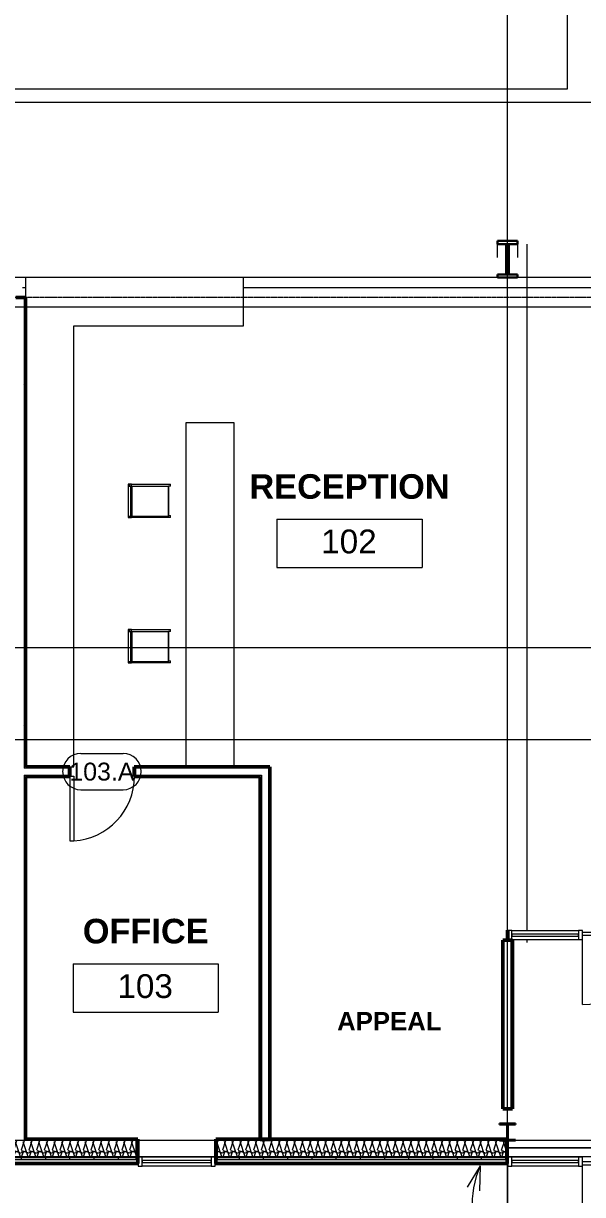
# Model space of a CAD drawing. Header units: inches. Extents: x 23906 to 26716, y -23130 to -20467.
# Drawn here: x 25741 to 26018, y -22814 to -22234 of the extents above; entities that cross this region are included whole.
import ezdxf

# ---------------------------------------------------------------- set-up
doc = ezdxf.new("R2010")
doc.units = ezdxf.units.IN
doc.header["$MEASUREMENT"] = 0
doc.linetypes.add('Grid Line 1_2_', pattern=[0.875, 0.5, -0.125, 0.125, -0.125])
for name, color, linetype, lineweight in [('A-AREA', 32, 'Continuous', 9), ('A-AREA-IDEN', 2, 'Continuous', 9), ('A-DOOR', 31, 'Continuous', 13), ('A-DOOR-IDEN', 31, 'Continuous', 9), ('A-FLOR', 192, 'Continuous', 13), ('A-GLAZ-CURT', 52, 'Continuous', 9), ('A-GLAZ-CWMG', 51, 'Continuous', 9), ('A-WALL', 113, 'Continuous', 13), ('A-WALL-PATT', 111, 'Continuous', 50), ('Conc', 7, 'Continuous', 9), ('G-ANNO-SYMB', 111, 'Continuous', 9), ('G-ANNO-TEXT', 231, 'Continuous', 9), ('I-FURN', 30, 'Continuous', 9), ('I-WALL', 2, 'Continuous', 13), ('L-SITE-WALL', 31, 'Continuous', 13), ('Q-CASE', 31, 'Continuous', 9), ('S-BEAM', 12, 'Continuous', 9), ('S-COLS', 52, 'Continuous', 9), ('S-GRID', 1, 'Continuous', 9)]:
    doc.layers.add(name, color=color, linetype=linetype, lineweight=lineweight)
doc.styles.add('Arial_1', font='arial.ttf', dxfattribs={"height": 8.851796})
doc.styles.add('Arial_2', font='arial.ttf', dxfattribs={"height": 11.802395})
doc.styles.add('Arial_B', font='arialbd.ttf', dxfattribs={"height": 9.132806})
doc.styles.add('Arial_B_1', font='arialbd.ttf', dxfattribs={"height": 12.177074})
pattern_1 = [(0, (0, 0), (30.72, 7.68), [1.267, -21.773, 1.267, -21.773, -122.88]), (0, (0, 0), (30.72, 7.68), [-46.08, 1.267, -44.813, 1.267, -21.773, -53.76]), (0, (0, 0), (30.72, 7.68), [-115.2, 1.267, -14.093, 1.267, -37.133]), (120, (11.52, 3.84), (-22.0110751, 22.7643004), [1.267, -21.773, 1.267, -21.773, -122.88]), (120, (11.52, 3.84), (-22.0110751, 22.7643004), [-46.08, 1.267, -44.813, 1.267, -21.773, -53.76]), (120, (11.52, 3.84), (-22.0110751, 22.7643004), [-115.2, 1.267, -14.093, 1.267, -37.133]), (240, (15.36, 19.2), (-8.7089249, -30.4443004), [1.267, -21.773, 1.267, -21.773, -122.88]), (240, (15.36, 19.2), (-8.7089249, -30.4443004), [-46.08, 1.267, -44.813, 1.267, -21.773, -53.76]), (240, (15.36, 19.2), (-8.7089249, -30.4443004), [-115.2, 1.267, -14.093, 1.267, -37.133])]
pattern_2 = [(161.57, (0.48, 0.48), (-3.839953776, -1.544e-05), [0, -27.322, 3.034, 0]), (18.43, (-0.48, 0.48), (-3.839953776, 1.544e-05), [0, -27.322, 3.034, 0]), (108.43, (0.48, 0.48), (1.919622, -9.60052459), [9.106, -21.25]), (71.57, (-0.48, 0.48), (1.919622, 9.60052459), [9.106, -21.25])]
pattern_3 = [(0, (0, 0), (0, 12), []), (90, (0, 0), (-12, 7e-16), [])]
pattern_4 = [(225, (25980.89, -22360.053), (9.503515, -9.503515), []), (225, (25980.89, -22374.453), (9.503515, -9.503515), [])]

# ---------------------------------------------------------------- blocks, each defined once
blk = doc.blocks.new('Struct_Xcel_Sports Complex_rvt-1-Enlarged First Floor Plan _East_')
at = {"layer": 'A-FLOR', "color": 10}
blk.add_line((26123.27, -22790.8), (25980.77, -22790.8), dxfattribs=at)
at = {"layer": 'L-SITE-WALL', "color": 10}
for p, q in [((25980.77, -22790.8), (26123.27, -22790.8)), ((25797.83, -22798.8), (25244.4, -22798.8)), ((25981.02, -22798.8), (25836.02, -22798.8))]:
    blk.add_line(p, q, dxfattribs=at)
blk = doc.blocks.new('W-Wide Flange-Column - B2_E-V4-Enlarged First Floor Plan _East_')
at = {"layer": 'S-COLS'}
h = blk.add_hatch(dxfattribs=at)
h.set_pattern_fill('FP_6', color=256, style=0, pattern_type=2)
h.set_pattern_definition([(225, (25980.89, -22783.053), (9.503515, -9.503515), []), (225, (25980.89, -22797.453), (9.503515, -9.503515), [])])
h.paths.add_polyline_path([(-4, 4.25), (-4, 3.82), (-0.84, 3.82), (-0.35, 3.61), (-0.14, 3.12), (-0.14, -3.12), (-0.35, -3.61), (-0.84, -3.82), (-4, -3.82), (-4, -4.25), (4, -4.25), (4, -3.82), (0.84, -3.82), (0.35, -3.61), (0.14, -3.12), (0.14, 3.12), (0.35, 3.61), (0.84, 3.82), (4, 3.82), (4, 4.25)], flags=0)
at = {"layer": 'S-COLS', "lineweight": 30}
for p, q in [((4, 4.25), (-4, 4.25)), ((-4, 4.25), (-4, 3.82)), ((-4, 3.82), (-0.84, 3.82)), ((-0.14, 3.12), (-0.14, -3.12)), ((0.14, -3.12), (0.14, 3.12)), ((0.84, 3.82), (4, 3.82)), ((4, 3.82), (4, 4.25)), ((-0.84, -3.82), (-4, -3.82)), ((-4, -3.82), (-4, -4.25)), ((-4, -4.25), (4, -4.25)), ((4, -3.82), (0.84, -3.82)), ((4, -4.25), (4, -3.82))]:
    blk.add_line(p, q, dxfattribs=at)
for centre, start, end in [((-0.84, 3.12), 0, 90), ((0.84, 3.12), 90, 180), ((-0.84, -3.12), 270, 0), ((0.84, -3.12), 180, 270)]:
    blk.add_arc(centre, 0.691, start, end, dxfattribs=at)
blk = doc.blocks.new('Casework 1 - Casework 1-456223-Enlarged First Floor Plan _East_')
at = {"layer": 'Q-CASE'}
for p, q in [((25850.02, -22359.55), (25742.02, -22359.55)), ((25742.02, -22359.55), (25742.02, -22369.55)), ((25850.02, -22383.55), (25850.02, -22359.55)), ((25766.02, -22602.04), (25766.02, -22383.55)), ((25766.02, -22383.55), (25850.02, -22383.55)), ((25845.39, -22431.55), (25821.39, -22431.55)), ((25821.39, -22431.55), (25821.39, -22602.04)), ((25845.39, -22602.04), (25845.39, -22431.55)), ((25763.89, -22602.04), (25766.02, -22602.04))]:
    blk.add_line(p, q, dxfattribs=at)
blk = doc.blocks.new('Bar_Stool_6722_1_ - Bar_Stool_6722_1_-477960-Enlarged First Floor Plan _East_')
at = {"layer": 'I-FURN'}
for p, q in [((0, 19.21), (0, 21.13)), ((1, 21.13), (0, 21.13)), ((0, 17.72), (0, 19.21)), ((0, 1.78), (0, 17.72)), ((1, 21.13), (1, 20.14)), ((1, 20.14), (15.5, 20.14)), ((1, 20.14), (1, 20.06)), ((1, 20.06), (1, 19.99)), ((16, 20), (1, 20)), ((1, 19.89), (1, 19.99)), ((1, 17.63), (1, 19.89)), ((1, 2.03), (1, 17.63)), ((15.5, 20.14), (15.5, 21.13)), ((16.5, 21.13), (15.5, 21.13)), ((15.5, 20.06), (15.5, 20.14)), ((15.5, 19.98), (15.5, 20.06)), ((16, 19.99), (16, 19.89)), ((16, 19.89), (16, 17.63)), ((16, 17.63), (16, 2.03)), ((16.5, 21.13), (16.5, 19.21)), ((16.5, 19.21), (16.5, 17.72)), ((16.5, 17.72), (16.5, 1.78)), ((1, 1.78), (0, 1.78)), ((0, 1.78), (0, 0.98)), ((1, 0.98), (0, 0.98)), ((0, 0.98), (0, 0)), ((0, 0), (1, 0)), ((1, 1.91), (1, 2.03)), ((16, 2.03), (1, 2.03)), ((1, 1.24), (1, 1.91)), ((16, 1.91), (1, 1.91)), ((1, 0), (1, 1.24)), ((1, 1.24), (16, 1.24)), ((16, 2.03), (16, 1.91)), ((16, 1.91), (16, 1.24)), ((16.5, 1.78), (16, 1.78)), ((16, 1.24), (16, 0)), ((16.5, 0.98), (16, 0.98)), ((16, 0), (16.5, 0)), ((16.5, 0.98), (16.5, 1.78)), ((16.5, 0), (16.5, 0.98)), ((1, 0), (16, 0))]:
    blk.add_line(p, q, dxfattribs=at)
blk = doc.blocks.new('Single-Flush - 32_ x 84_-489871-Enlarged First Floor Plan _East_')
at = {"layer": 'A-DOOR', "lineweight": 20}
for p, q in [((14, 2.37), (14, 34.38)), ((16, 34.38), (14, 34.38)), ((16, 2.37), (16, 34.38)), ((16, 2.37), (14, 2.37))]:
    blk.add_line(p, q, dxfattribs=at)
at = {"layer": 'A-DOOR', "lineweight": 9}
blk.add_arc((16, 2.37), 32.07, 93.57587, 180, dxfattribs=at)
blk = doc.blocks.new('System Panel - Exterior Glazing-1142345-Enlarged First Floor Plan _East_')
at = {"layer": 'A-GLAZ-CURT', "lineweight": 13}
for p, q in [((16.53125, 1.25), (-16.53125, 1.25)), ((-16.53125, 1.25), (-16.53125, 0.25)), ((-16.53125, 0.25), (16.53125, 0.25)), ((16.53125, 0.25), (16.53125, 1.25))]:
    blk.add_line(p, q, dxfattribs=at)
at = {"layer": 'A-GLAZ-CURT'}
for p, q in [((-16.53125, 0.25), (-16.53125, 1.25)), ((16.53125, 1.25), (-16.53125, 1.25)), ((-16.53125, 0.25), (16.53125, 0.25)), ((16.53125, 1.25), (16.53125, 0.25))]:
    blk.add_line(p, q, dxfattribs=at)
blk = doc.blocks.new('Door_Single_Storefront - one-1142389-Enlarged First Floor Plan _East_')
at = {"layer": 'A-DOOR'}
for p, q in [((-17.59375, 0.75), (-12.59375, 0.75)), ((-17.59375, -35.1875), (-17.59375, 0)), ((-12.59375, 0.75), (-12.59375, -1)), ((12.59375, 0.75), (-12.59375, 0.75)), ((-12.59375, -0.5), (-12.59375, 0.25)), ((-12.59375, 0.25), (12.59375, 0.25)), ((12.59375, -1), (12.59375, 0.75)), ((12.59375, 0.75), (17.59375, 0.75)), ((12.59375, 0.25), (12.59375, -0.5)), ((17.59375, 0.75), (17.59375, -1)), ((-12.59375, -1), (-17.59375, -1)), ((12.59375, -0.5), (-12.59375, -0.5)), ((-12.59375, -1), (12.59375, -1)), ((17.59375, -1), (12.59375, -1))]:
    blk.add_line(p, q, dxfattribs=at)
blk.add_arc((-17.59375, 0), 35.1875, 270, 0, dxfattribs=at)
blk = doc.blocks.new('Rectangular Mullion - Exterior 2_ x 4_5_-1305154-Enlarged First Floor Plan _East_')
at = {"layer": 'A-GLAZ-CWMG'}
for p, q in [((26016.08, -22795.43), (25983.02, -22795.43)), ((26016.08, -22799.93), (25983.02, -22799.93))]:
    blk.add_line(p, q, dxfattribs=at)
blk = doc.blocks.new('Rectangular Mullion - Exterior 2_ x 4_5_-1142353-Enlarged First Floor Plan _East_')
at = {"layer": 'A-GLAZ-CWMG', "lineweight": 20}
for p, q in [((0, 1.5), (-2, 1.5)), ((-2, 1.5), (-2, -3)), ((0, -3), (0, 1.5)), ((-2, -3), (0, -3))]:
    blk.add_line(p, q, dxfattribs=at)
blk = doc.blocks.new('Rectangular Mullion - Exterior 2_ x 4_5_-1142343-Enlarged First Floor Plan _East_')
at = {"layer": 'A-GLAZ-CWMG', "lineweight": 20}
for p, q in [((-1, 1.5), (1, 1.5)), ((-1, -3), (-1, 1.5)), ((1, 1.5), (1, -3)), ((1, -3), (-1, -3))]:
    blk.add_line(p, q, dxfattribs=at)
blk = doc.blocks.new('Rectangular Mullion - Exterior 2_ x 4_5_-1142586-Enlarged First Floor Plan _East_')
at = {"layer": 'A-GLAZ-CWMG', "lineweight": 20}
for p, q in [((-2, 1.5), (0, 1.5)), ((-2, -3), (-2, 1.5)), ((0, 1.5), (0, -3)), ((0, -3), (-2, -3))]:
    blk.add_line(p, q, dxfattribs=at)
blk = doc.blocks.new('Rectangular Mullion - Exterior 2_ x 4_5_-827470-Enlarged First Floor Plan _East_')
at = {"layer": 'A-GLAZ-CWMG', "lineweight": 20}
for p, q in [((-1, 1.5), (1, 1.5)), ((-1, -3), (-1, 1.5)), ((1, 1.5), (1, -3)), ((1, -3), (-1, -3))]:
    blk.add_line(p, q, dxfattribs=at)
blk = doc.blocks.new('Rectangular Mullion - Exterior 2_ x 4_5_-1142359-Enlarged First Floor Plan _East_')
at = {"layer": 'A-GLAZ-CWMG', "lineweight": 20}
for p, q in [((-2, 1.5), (0, 1.5)), ((-2, -3), (-2, 1.5)), ((0, 1.5), (0, -3)), ((0, -3), (-2, -3))]:
    blk.add_line(p, q, dxfattribs=at)
blk = doc.blocks.new('columns and girder2 - one-V14-Enlarged First Floor Plan _East_')
at = {"layer": 'S-BEAM'}
h = blk.add_hatch(dxfattribs=at)
h.set_pattern_fill('FP_19', color=256, style=0, pattern_type=2)
h.set_pattern_definition(pattern_4)
h.paths.add_polyline_path([(5, -0.5), (-5, -0.5), (-5, -2), (5, -2)], flags=0)
h.paths.add_polyline_path([(-5, -17.03), (-5, -18.55), (5, -18.55), (5, -17.03)], flags=0)
h.paths.add_polyline_path([(-5, -1204.89), (-5, -1206.4), (5, -1206.4), (5, -1204.89)], flags=0)
h.paths.add_polyline_path([(5, -1224.25), (-5, -1224.25), (-5, -1225), (5, -1225)], flags=0)
h = blk.add_hatch(dxfattribs=at)
h.set_pattern_fill('FP_19', color=256, style=0, pattern_type=2)
h.set_pattern_definition(pattern_4)
h.paths.add_polyline_path([(0.62, -2), (-0.63, -2), (-0.63, -17.03), (0.62, -17.03)], flags=0)
h.paths.add_polyline_path([(-0.63, -1206.4), (-0.63, -1224.25), (0.62, -1224.25), (0.62, -1206.4)], flags=0)
at = {"layer": 'S-BEAM', "lineweight": 30}
for p, q in [((5, -0.5), (-5, -0.5)), ((-5, -0.5), (-5, -2)), ((-5, -2), (5, -2)), ((0.62, -2), (-0.63, -2)), ((-0.63, -2), (-0.63, -17.03)), ((0.62, -17.03), (0.62, -2)), ((5, -2), (5, -0.5)), ((5, -17.03), (-5, -17.03)), ((-5, -17.03), (-5, -18.55)), ((-0.63, -17.03), (0.62, -17.03)), ((5, -18.55), (5, -17.03)), ((-5, -18.55), (5, -18.55))]:
    blk.add_line(p, q, dxfattribs=at)
at = {"layer": 'S-BEAM'}
for p, q in [((-5, -17.03), (-5, -10.42)), ((5, -10.42), (5, -17.03))]:
    blk.add_line(p, q, dxfattribs=at)
blk = doc.blocks.new('Girt_C - 8_D-1278687-Enlarged First Floor Plan _East_')
at = {"layer": 'S-BEAM'}
for p, q in [((25836.27, -22787.3), (25797.58, -22787.3)), ((25797.58, -22795.3), (25836.27, -22795.3))]:
    blk.add_line(p, q, dxfattribs=at)
blk = doc.blocks.new('Rectangular Mullion - Exterior 2_ x 4_5_-1305234-Enlarged First Floor Plan _East_')
at = {"layer": 'A-GLAZ-CWMG'}
for p, q in [((26090.45, -22683.18), (26123.52, -22683.18)), ((26090.45, -22687.68), (26123.52, -22687.68))]:
    blk.add_line(p, q, dxfattribs=at)
blk = doc.blocks.new('System Panel - Exterior Glazing-827454-Enlarged First Floor Plan _East_')
at = {"layer": 'A-GLAZ-CURT', "lineweight": 13}
for p, q in [((17.09375, 1.25), (-17.09375, 1.25)), ((-17.09375, 1.25), (-17.09375, 0.25)), ((-17.09375, 0.25), (17.09375, 0.25)), ((17.09375, 0.25), (17.09375, 1.25))]:
    blk.add_line(p, q, dxfattribs=at)
at = {"layer": 'A-GLAZ-CURT'}
for p, q in [((-17.09375, 0.25), (-17.09375, 1.25)), ((17.09375, 1.25), (-17.09375, 1.25)), ((-17.09375, 0.25), (17.09375, 0.25)), ((17.09375, 1.25), (17.09375, 0.25))]:
    blk.add_line(p, q, dxfattribs=at)
blk = doc.blocks.new('Rectangular Mullion - Exterior 2_ x 4_5_-1060760-Enlarged First Floor Plan _East_')
at = {"layer": 'A-GLAZ-CWMG'}
for p, q in [((25834.02, -22795.43), (25799.83, -22795.43)), ((25834.02, -22799.93), (25799.83, -22799.93))]:
    blk.add_line(p, q, dxfattribs=at)
blk = doc.blocks.new('Door Tag - Door Tag-4658-Enlarged First Floor Plan _East_')
at = {"layer": 'A-DOOR-IDEN'}
for p, q in [((-0.109375, 0.09375), (0.109375, 0.09375)), ((-0.109375, -0.09375), (0.109375, -0.09375))]:
    blk.add_line(p, q, dxfattribs=at)
for centre, start, end in [((-0.109375, 0), 90, 270), ((0.109375, 0), 270, 90)]:
    blk.add_arc(centre, 0.09375, start, end, dxfattribs=at)
blk = doc.blocks.new('Room Tag - Room Tag-1304355-Enlarged First Floor Plan _East_')
at = {"layer": 'A-AREA-IDEN'}
for p, q in [((-0.375, -0.0625), (-0.375, -0.3125)), ((-0.375, -0.0625), (0.375, -0.0625)), ((0.375, -0.0625), (0.375, -0.3125)), ((-0.375, -0.3125), (0.375, -0.3125))]:
    blk.add_line(p, q, dxfattribs=at)

msp = doc.modelspace()

# ---------------------------------------------------------------- hatches: boundary and pattern name
at = {"layer": 'A-WALL-PATT', "lineweight": 9}
h = msp.add_hatch(dxfattribs=at)
h.set_pattern_fill('FP_8', color=256, style=0, pattern_type=2)
h.set_pattern_definition(pattern_1)
h.paths.add_polyline_path([(25742.02, -22787.3), (25742.02, -22606.16), (25741.39, -22606.16), (25741.39, -22787.3)], flags=0)
h.paths.add_polyline_path([(25741.39, -22602.66), (25742.02, -22602.66), (25742.02, -22369.55), (25737.89, -22369.55), (25737.89, -22370.18), (25741.39, -22370.18), (25741.39, -22569.13)], flags=0)
h = msp.add_hatch(dxfattribs=at)
h.set_pattern_fill('FP_8', color=256, style=0, pattern_type=2)
h.set_pattern_definition(pattern_1)
h.paths.add_polyline_path([(25763.27, -22604.41), (25763.89, -22604.41), (25763.89, -22602.04), (25742.02, -22602.04), (25742.02, -22602.66), (25763.27, -22602.66)], flags=0)
h.paths.add_polyline_path([(25796.52, -22604.41), (25796.52, -22602.66), (25863.02, -22602.66), (25863.02, -22602.04), (25795.89, -22602.04), (25795.89, -22604.41)], flags=0)
h = msp.add_hatch(dxfattribs=at)
h.set_pattern_fill('FP_8', color=256, style=0, pattern_type=2)
h.set_pattern_definition(pattern_1)
h.paths.add_polyline_path([(25862.39, -22786.68), (25863.02, -22786.68), (25863.02, -22602.66), (25862.39, -22602.66), (25862.39, -22786.05)], flags=0)
h = msp.add_hatch(dxfattribs=at)
h.set_pattern_fill('FP_8', color=256, style=0, pattern_type=2)
h.set_pattern_definition(pattern_1)
h.paths.add_polyline_path([(25858.89, -22606.79), (25858.89, -22606.16), (25796.52, -22606.16), (25796.52, -22604.41), (25795.89, -22604.41), (25795.89, -22606.79), (25858.27, -22606.79)], flags=0)
h.paths.add_polyline_path([(25763.89, -22606.79), (25763.89, -22604.41), (25763.27, -22604.41), (25763.27, -22606.16), (25742.02, -22606.16), (25742.02, -22606.79)], flags=0)
h = msp.add_hatch(dxfattribs=at)
h.set_pattern_fill('FP_8', color=256, style=0, pattern_type=2)
h.set_pattern_definition(pattern_1)
h.paths.add_polyline_path([(25862.39, -22786.68), (25862.39, -22786.05), (25858.89, -22786.05), (25858.89, -22606.79), (25858.27, -22606.79), (25858.27, -22786.68), (25858.89, -22786.68)], flags=0)
h = msp.add_hatch(dxfattribs=at)
h.set_pattern_fill('FP_8', color=256, style=0, pattern_type=2)
h.set_pattern_definition(pattern_1)
h.paths.add_polyline_path([(25982.64, -22771.55), (25983.27, -22771.55), (25983.27, -22687.93), (25982.64, -22687.93), (25982.64, -22770.93)], flags=0)
h = msp.add_hatch(dxfattribs=at)
h.set_pattern_fill('FP_9', color=256, style=0, pattern_type=2)
h.set_pattern_definition(pattern_2)
h.paths.add_polyline_path([(25796.83, -22795.3), (25796.83, -22787.3), (25673.64, -22787.3), (25673.64, -22795.3), (25757.25, -22795.3)], flags=0)
h = msp.add_hatch(dxfattribs=at)
h.set_pattern_fill('FP_9', color=256, style=0, pattern_type=2)
h.set_pattern_definition(pattern_2)
h.paths.add_polyline_path([(25837.02, -22795.3), (25980.02, -22795.3), (25980.02, -22787.3), (25837.02, -22787.3)], flags=0)
h = msp.add_hatch(dxfattribs=at)
h.set_pattern_fill('FP_10', color=256, style=0, pattern_type=2)
h.set_pattern_definition(pattern_3)
h.paths.add_polyline_path([(25796.83, -22796.8), (25796.83, -22795.8), (25673.64, -22795.8), (25673.64, -22796.8), (25757.25, -22796.8)], flags=0)
h = msp.add_hatch(dxfattribs=at)
h.set_pattern_fill('FP_10', color=256, style=0, pattern_type=2)
h.set_pattern_definition(pattern_3)
h.paths.add_polyline_path([(25980.02, -22796.8), (25980.02, -22795.8), (25837.02, -22795.8), (25837.02, -22796.8), (25976.29, -22796.8)], flags=0)

# ---------------------------------------------------------------- linework, layer by layer
at = {"layer": 'A-AREA'}
for p, q in [((25990.39, -22343.05), (25990.39, -22683.18)), ((25740.52, -22364.49), (25742.02, -22364.49)), ((25850.02, -22364.49), (26273.39, -22364.49)), ((25990.39, -22687.68), (25990.39, -22689.05)), ((25980.89, -22778.8), (25980.89, -22771.55))]:
    msp.add_line(p, q, dxfattribs=at)
at = {"layer": 'A-FLOR'}
for p, q in [((26010.64, -22266.05), (26010.64, -21135.05)), ((24603.39, -22266.05), (26010.64, -22266.05))]:
    msp.add_line(p, q, dxfattribs=at)
at = {"layer": 'A-WALL'}
for p, q in [((25741.39, -22370.18), (25737.89, -22370.18)), ((25741.39, -22370.18), (25741.39, -22602.66)), ((25763.27, -22602.66), (25741.39, -22602.66)), ((25763.27, -22606.16), (25763.27, -22602.66)), ((25796.52, -22602.66), (25796.52, -22606.16)), ((25862.39, -22602.66), (25796.52, -22602.66)), ((25862.39, -22602.66), (25862.39, -22786.05)), ((25741.39, -22606.16), (25763.27, -22606.16)), ((25741.39, -22606.16), (25741.39, -22787.3)), ((25796.52, -22606.16), (25858.89, -22606.16)), ((25858.89, -22606.16), (25858.89, -22786.05)), ((25979.14, -22770.93), (25979.14, -22688.55)), ((25982.64, -22688.55), (25979.14, -22688.55)), ((25982.64, -22770.93), (25982.64, -22688.55)), ((25979.14, -22770.93), (25982.64, -22770.93)), ((25796.83, -22787.3), (25695.39, -22787.3)), ((25742.02, -22786.55), (25742.02, -22787.3)), ((25796.83, -22796.8), (25796.83, -22787.3)), ((25837.02, -22787.3), (25837.02, -22796.8)), ((25976.89, -22787.3), (25837.02, -22787.3)), ((25862.39, -22786.05), (25858.89, -22786.05)), ((25980.02, -22796.8), (25980.02, -22787.3)), ((25797.58, -22796.8), (25672.89, -22796.8)), ((25797.58, -22798.3), (25672.89, -22798.3)), ((25796.83, -22795.3), (25673.64, -22795.3)), ((25796.83, -22795.8), (25673.64, -22795.8)), ((25980.77, -22796.8), (25836.27, -22796.8)), ((25980.77, -22798.3), (25836.27, -22798.3)), ((25980.02, -22795.3), (25837.02, -22795.3)), ((25980.02, -22795.8), (25837.02, -22795.8))]:
    msp.add_line(p, q, dxfattribs=at)
at = {"layer": 'Conc'}
msp.add_line((25981.02, -22892.07), (25981.02, -22799.93), dxfattribs=at)
at = {"layer": 'G-ANNO-SYMB'}
for p, q in [((26314.63, -22272.83), (23915.52, -22272.83)), ((26313.52, -22374.36), (23919.06, -22374.36)), ((26309.89, -22588.63), (23915.43, -22588.63))]:
    msp.add_line(p, q, dxfattribs=at)
at = {"layer": 'G-ANNO-TEXT', "color": 145}
for q in [(25960.83, -22810.37), (25966.99, -22812.22)]:
    msp.add_line((25967.35, -22799.8), q, dxfattribs=at)
msp.add_arc((26008.61, -22818.43), 45.26, 155.70049, 270, dxfattribs=at)
at = {"layer": 'I-WALL', "lineweight": 50}
for p, q in [((25742.02, -22369.55), (25737.27, -22369.55)), ((25742.02, -22602.04), (25742.02, -22369.55)), ((25763.89, -22602.04), (25742.02, -22602.04)), ((25763.89, -22606.79), (25763.89, -22602.04)), ((25863.02, -22602.04), (25795.89, -22602.04)), ((25795.89, -22602.04), (25795.89, -22606.79)), ((25863.02, -22786.68), (25863.02, -22602.04)), ((25742.02, -22606.79), (25763.89, -22606.79)), ((25742.02, -22786.55), (25742.02, -22606.79)), ((25795.89, -22606.79), (25858.27, -22606.79)), ((25858.27, -22606.79), (25858.27, -22786.68)), ((25981.02, -22683.05), (25980.89, -22683.05)), ((25980.89, -22683.05), (25980.89, -22687.8)), ((25981.02, -22687.8), (25981.02, -22683.05)), ((25978.52, -22687.93), (25978.52, -22771.55)), ((25983.27, -22687.93), (25978.52, -22687.93)), ((25980.89, -22687.8), (25981.02, -22687.8)), ((25983.27, -22771.55), (25983.27, -22687.93)), ((25978.52, -22771.55), (25983.27, -22771.55)), ((25858.27, -22786.68), (25863.02, -22786.68))]:
    msp.add_line(p, q, dxfattribs=at)
at = {"layer": 'L-SITE-WALL', "lineweight": 50}
for p, q in [((25797.58, -22786.55), (25742.02, -22786.55)), ((25797.58, -22798.62), (25797.58, -22786.55)), ((25980.59, -22786.55), (25836.27, -22786.55)), ((25836.27, -22786.55), (25836.27, -22798.62)), ((25980.77, -22798.62), (25980.77, -22787.3)), ((25672.89, -22798.62), (25797.58, -22798.62)), ((25836.27, -22798.62), (25980.77, -22798.62))]:
    msp.add_line(p, q, dxfattribs=at)
at = {"layer": 'S-GRID', "linetype": 'Grid Line 1_2_'}
for p, q in [((25980.89, -22929.31), (25980.89, -20749.66)), ((25980.89, -23058.9), (25980.89, -20902.43)), ((26649, -22359.55), (24012.52, -22359.55)), ((26535.93, -22359.55), (24012.52, -22359.55)), ((26601, -22369.55), (24012.52, -22369.55)), ((26427.34, -22543.05), (24012.52, -22543.05)), ((26535.93, -22543.05), (24110.38, -22543.05)), ((26427.34, -22787.3), (24012.52, -22787.3)), ((26535.93, -22787.3), (24110.38, -22787.3)), ((26379.34, -22795.3), (24060.52, -22795.3)), ((26487.93, -22795.3), (24198.02, -22795.3))]:
    msp.add_line(p, q, dxfattribs=at)

# ---------------------------------------------------------------- block references
at = {"layer": 'A-AREA-IDEN', "xscale": 95.99999999999994, "yscale": 95.99999999999994, "zscale": 95.99999999999994}
for p in [(25902.55, -22473.32), (25801.55, -22693.64)]:
    msp.add_blockref('Room Tag - Room Tag-1304355-Enlarged First Floor Plan _East_', p, dxfattribs=at)
at = {"layer": 'A-DOOR', "rotation": 180}
msp.add_blockref('Single-Flush - 32_ x 84_-489871-Enlarged First Floor Plan _East_', (25779.89, -22604.41), dxfattribs=at)
at = {"layer": 'A-DOOR'}
for p in [(26035.67, -22684.68), (26035.67, -22798.43)]:
    msp.add_blockref('Door_Single_Storefront - one-1142389-Enlarged First Floor Plan _East_', p, dxfattribs=at)
at = {"layer": 'A-DOOR-IDEN', "xscale": 95.99999999999994, "yscale": 95.99999999999994, "zscale": 95.99999999999994}
msp.add_blockref('Door Tag - Door Tag-4658-Enlarged First Floor Plan _East_', (25779.89, -22604.41), dxfattribs=at)
at = {"layer": 'A-GLAZ-CURT', "rotation": 180}
msp.add_blockref('System Panel - Exterior Glazing-1142345-Enlarged First Floor Plan _East_', (25999.55, -22684.68), dxfattribs=at)
at = {"layer": 'A-GLAZ-CURT'}
for name, p in [('System Panel - Exterior Glazing-827454-Enlarged First Floor Plan _East_', (25816.92, -22798.43)), ('System Panel - Exterior Glazing-1142345-Enlarged First Floor Plan _East_', (25999.55, -22798.43))]:
    msp.add_blockref(name, p, dxfattribs=at)
at = {"layer": 'A-GLAZ-CWMG', "extrusion": (0, 0, -1)}
for name, p in [('Rectangular Mullion - Exterior 2_ x 4_5_-1142586-Enlarged First Floor Plan _East_', (-25981.02, -22684.68)), ('Rectangular Mullion - Exterior 2_ x 4_5_-827470-Enlarged First Floor Plan _East_', (-26017.08, -22684.68))]:
    msp.add_blockref(name, p, dxfattribs=at)
at = {"layer": 'A-GLAZ-CWMG'}
for name, p in [('Rectangular Mullion - Exterior 2_ x 4_5_-1305234-Enlarged First Floor Plan _East_', (-107.44, 0)), ('Rectangular Mullion - Exterior 2_ x 4_5_-1060760-Enlarged First Floor Plan _East_', (0, 0)), ('Rectangular Mullion - Exterior 2_ x 4_5_-1305154-Enlarged First Floor Plan _East_', (0, 0))]:
    msp.add_blockref(name, p, dxfattribs=at)
at = {"layer": 'A-GLAZ-CWMG', "rotation": 180}
for p in [(25797.83, -22798.43), (25981.02, -22798.43)]:
    msp.add_blockref('Rectangular Mullion - Exterior 2_ x 4_5_-1142353-Enlarged First Floor Plan _East_', p, dxfattribs=at)
at = {"layer": 'A-GLAZ-CWMG', "extrusion": (0, 0, -1), "rotation": 180}
for name, p in [('Rectangular Mullion - Exterior 2_ x 4_5_-1142359-Enlarged First Floor Plan _East_', (-25836.02, -22798.43)), ('Rectangular Mullion - Exterior 2_ x 4_5_-1142343-Enlarged First Floor Plan _East_', (-26017.08, -22798.43))]:
    msp.add_blockref(name, p, dxfattribs=at)
at = {"layer": 'I-FURN', "rotation": 270.0000000000007}
for p in [(25792.79, -22462.05), (25792.79, -22534.05)]:
    msp.add_blockref('Bar_Stool_6722_1_ - Bar_Stool_6722_1_-477960-Enlarged First Floor Plan _East_', p, dxfattribs=at)
at = {"layer": 'Q-CASE'}
msp.add_blockref('Casework 1 - Casework 1-456223-Enlarged First Floor Plan _East_', (0, 0), dxfattribs=at)
at = {"layer": 'S-BEAM', "rotation": 180}
msp.add_blockref('columns and girder2 - one-V14-Enlarged First Floor Plan _East_', (25980.89, -22360.05), dxfattribs=at)
at = {"layer": 'S-BEAM'}
msp.add_blockref('Girt_C - 8_D-1278687-Enlarged First Floor Plan _East_', (0, 0), dxfattribs=at)
at = {"layer": 'S-COLS', "rotation": 180}
msp.add_blockref('W-Wide Flange-Column - B2_E-V4-Enlarged First Floor Plan _East_', (25980.89, -22783.05), dxfattribs=at)

# ---------------------------------------------------------------- texts
at = {"layer": 'A-AREA-IDEN', "attachment_point": 2, "line_spacing_factor": 0.938532}
for s, insert, char_height, width, style in [('RECEPTION', (25902.57, -22457.07), 12.177, 115.056, 'Arial_B_1'), ('102', (25902.28, -22484.51), 11.802, 32.832, 'Arial_2'), ('OFFICE', (25801.56, -22677.39), 12.177, 72.432, 'Arial_B_1'), ('103', (25801.27, -22704.83), 11.802, 32.832, 'Arial_2')]:
    msp.add_mtext(s, dxfattribs=dict(at, insert=insert, char_height=char_height, width=width, style=style))
at = {"layer": 'A-DOOR-IDEN', "insert": (25779.85, -22600.01), "char_height": 8.852, "width": 38.556, "attachment_point": 2, "line_spacing_factor": 0.938532, "style": 'Arial_1'}
msp.add_mtext('103.A', dxfattribs=at)
at = {"layer": 'G-ANNO-TEXT', "color": 7, "insert": (25922.3, -22723.55), "char_height": 9.133, "width": 59.292, "attachment_point": 2, "line_spacing_factor": 0.938532, "style": 'Arial_B', "bg_fill": 3, "box_fill_scale": 1.25, "bg_fill_color": 0, "bg_fill_transparency": 0}
msp.add_mtext('APPEAL', dxfattribs=at)

# ---------------------------------------------------------------- next in the draw order: block references
at = {"lineweight": 5}
msp.add_blockref('Struct_Xcel_Sports Complex_rvt-1-Enlarged First Floor Plan _East_', (0, 0), dxfattribs=at)

doc.saveas('drawing.dxf')
